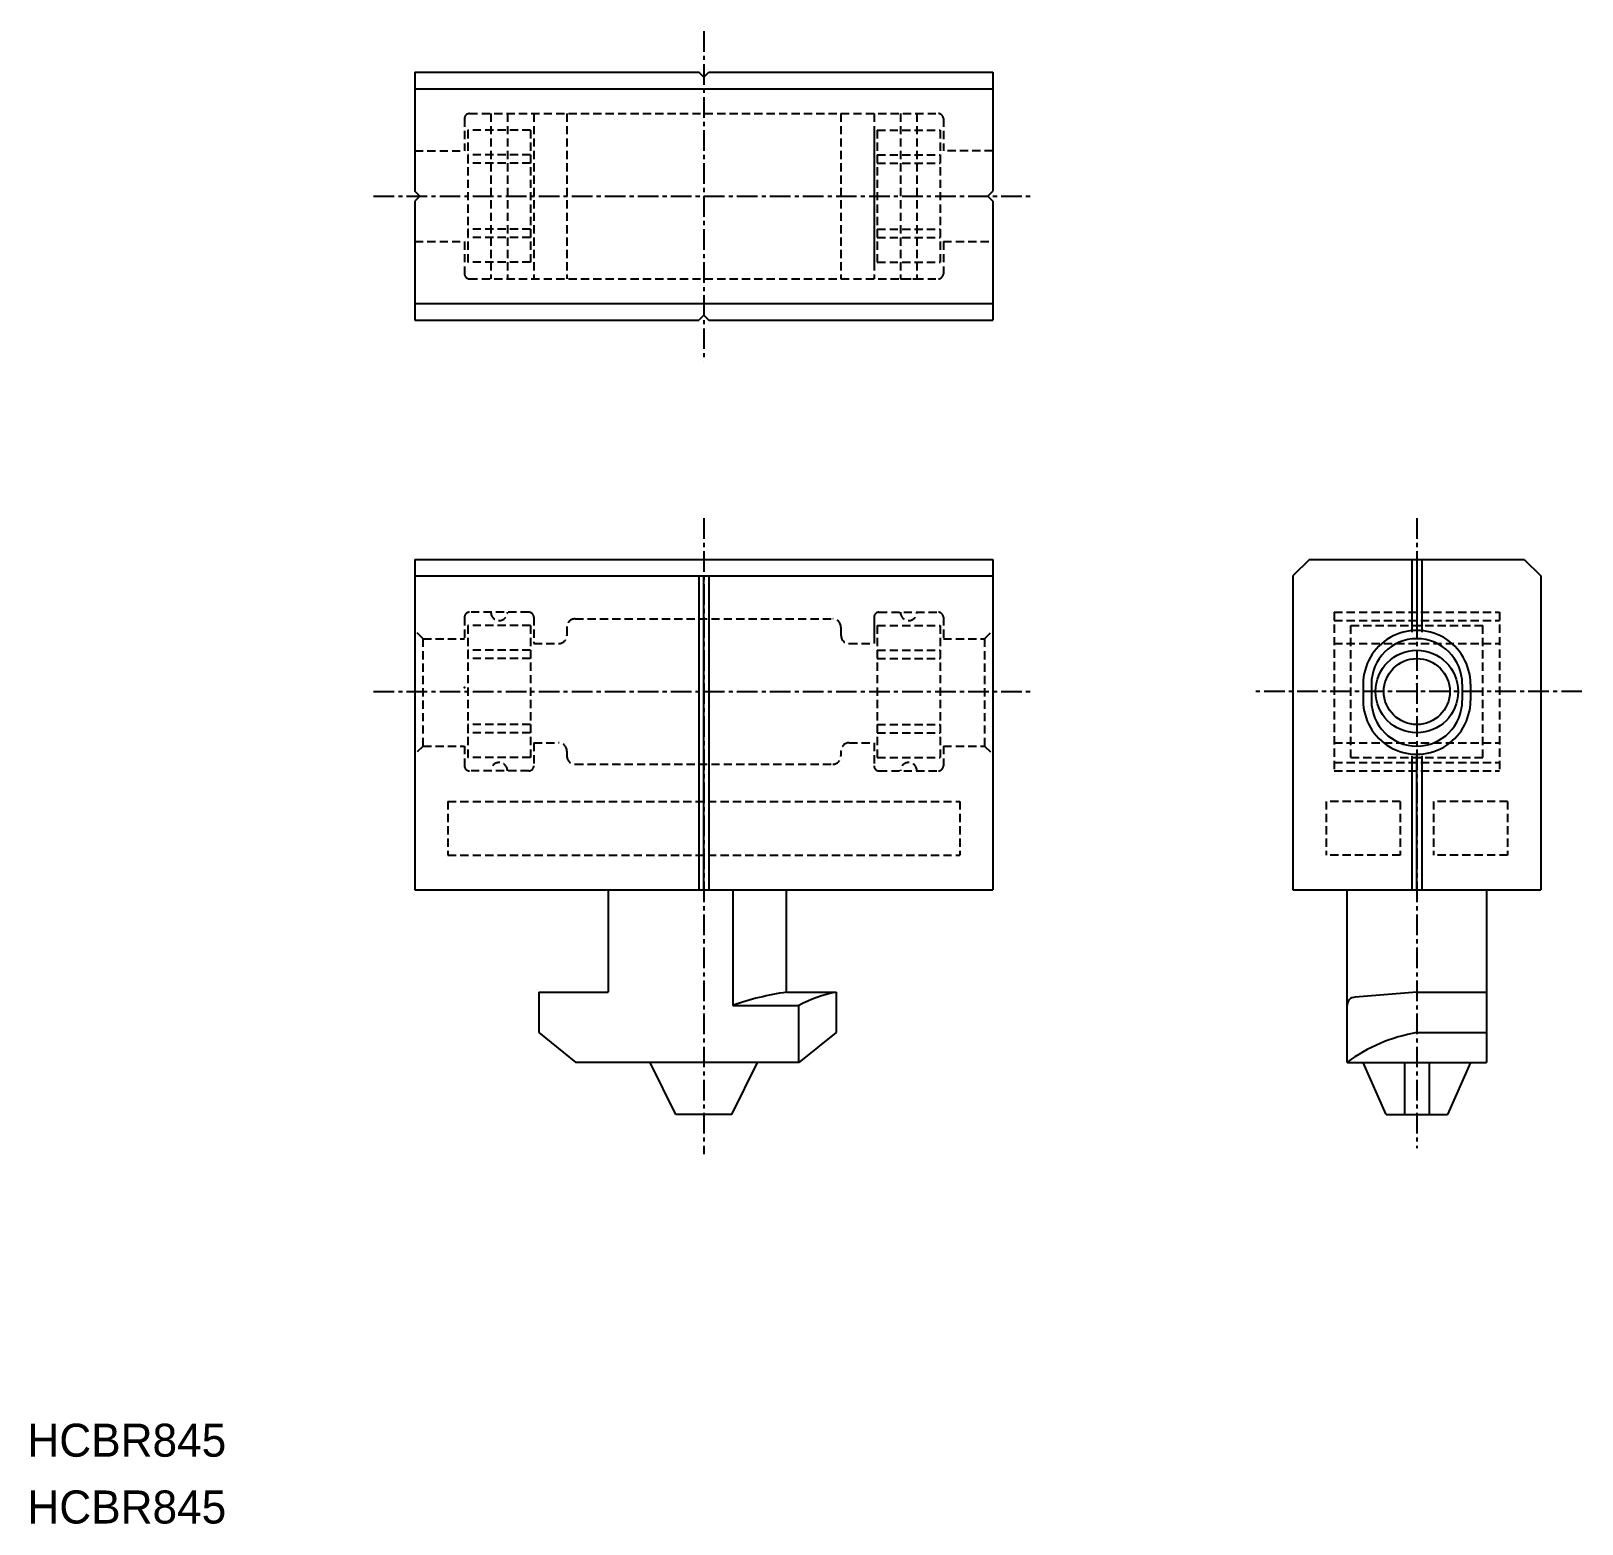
# Model space of a CAD drawing. Extents: x 0.2 to 94.1, y -22.4 to 68.
import ezdxf

# ---------------------------------------------------------------- set-up
doc = ezdxf.new("R2010")
doc.units = 0
doc.linetypes.add('CENTER', pattern=[2, 1.25, -0.25, 0.25, -0.25])
doc.linetypes.add('DASHED', pattern=[0.75, 0.5, -0.25])
doc.layers.get('0').update_dxf_attribs({"linetype": 'CONTINUOUS'})
doc.layers.add('CENTER', color=1, linetype='CENTER')

msp = doc.modelspace()

# ---------------------------------------------------------------- linework, layer by layer
at = {"color": 7, "linetype": 'CONTINUOUS'}
for p, q in [((23.465, 65.489), (40.665, 65.489)), ((23.465, 65.489), (23.465, 58.289)), ((40.965, 65.189), (40.665, 65.489)), ((40.965, 65.189), (41.265, 65.489)), ((41.265, 65.489), (58.465, 65.489)), ((58.465, 65.489), (58.465, 58.289)), ((23.465, 64.489), (58.465, 64.489)), ((23.765, 57.989), (23.465, 58.289)), ((58.165, 57.989), (58.465, 58.289)), ((23.765, 57.989), (23.465, 57.689)), ((23.465, 57.689), (23.465, 50.489)), ((58.165, 57.989), (58.465, 57.689)), ((58.465, 57.689), (58.465, 50.489)), ((23.465, 51.489), (58.465, 51.489)), ((40.965, 50.789), (40.665, 50.489)), ((40.965, 50.789), (41.265, 50.489)), ((23.465, 50.489), (40.665, 50.489)), ((41.265, 50.489), (58.465, 50.489)), ((23.465, 36), (23.465, 16)), ((23.465, 36), (58.465, 36)), ((58.465, 36), (58.465, 16)), ((77.635, 36), (76.635, 35)), ((77.635, 36), (90.635, 36)), ((83.835, 35.994), (83.835, 31.586)), ((84.135, 36), (84.135, 31.6)), ((84.435, 35.994), (84.435, 31.586)), ((90.635, 36), (91.635, 35)), ((23.465, 35), (58.465, 35)), ((40.665, 35), (40.665, 16)), ((40.965, 16), (40.965, 35)), ((41.265, 35), (41.265, 16)), ((76.635, 35), (76.635, 16)), ((91.635, 35), (91.635, 16)), ((80.885, 28.45), (80.885, 27.45)), ((81.385, 28.452), (81.385, 27.448)), ((86.885, 28.45), (86.885, 27.45)), ((87.385, 28.452), (87.385, 27.448)), ((83.835, 24.114), (83.835, 16)), ((84.135, 16), (84.136, 24.1)), ((84.435, 24.114), (84.435, 16)), ((23.465, 16), (58.465, 16)), ((35.165, 16), (35.165, 9.8)), ((42.715, 16), (42.715, 9)), ((45.965, 9.8), (45.965, 16)), ((76.635, 16), (91.635, 16)), ((79.91, 5.55), (79.91, 16)), ((88.36, 16), (88.36, 5.55)), ((30.965, 9.8), (35.165, 9.8)), ((30.965, 9.8), (30.965, 7.35)), ((45.965, 9.8), (48.965, 9.8)), ((48.965, 9.8), (48.965, 7.35)), ((84.135, 9.8), (80.393, 9.5)), ((84.135, 9.8), (88.36, 9.8)), ((84.135, 9.8), (88.36, 9.8)), ((42.715, 9), (46.715, 9)), ((46.715, 5.55), (46.715, 9)), ((30.965, 7.35), (33.215, 5.55)), ((48.965, 7.35), (46.715, 5.55)), ((84.135, 7.35), (88.36, 7.35)), ((46.715, 5.55), (33.215, 5.55)), ((39.265, 2.4), (37.715, 5.55)), ((42.665, 2.4), (44.215, 5.55)), ((79.91, 5.55), (88.36, 5.55)), ((82.285, 2.4), (80.885, 5.55)), ((83.385, 5.55), (83.385, 2.4)), ((84.885, 5.55), (84.885, 2.4)), ((87.385, 5.55), (85.985, 2.4)), ((42.665, 2.4), (39.265, 2.4)), ((82.285, 2.4), (85.985, 2.4))]:
    msp.add_line(p, q, dxfattribs=at)
at = {"color": 3, "linetype": 'DASHED'}
for p, q in [((26.765, 62.989), (55.165, 62.989)), ((28.065, 62.989), (28.065, 52.989)), ((29.065, 62.989), (29.065, 52.989)), ((30.665, 62.989), (30.665, 52.989)), ((32.665, 62.989), (32.665, 52.989)), ((49.265, 62.989), (49.265, 52.989)), ((51.265, 62.989), (51.265, 52.989)), ((52.865, 62.989), (52.865, 52.989)), ((53.865, 62.989), (53.865, 52.989)), ((26.465, 62.689), (26.465, 60.739)), ((30.465, 61.989), (26.665, 61.989)), ((26.665, 61.989), (26.665, 53.989)), ((30.465, 61.989), (30.465, 53.989)), ((51.265, 61.989), (51.265, 53.989)), ((51.465, 61.989), (55.265, 61.989)), ((51.465, 61.989), (51.465, 53.989)), ((55.265, 61.989), (55.265, 53.989)), ((55.465, 62.689), (55.465, 60.739)), ((23.465, 60.739), (26.465, 60.739)), ((30.465, 60.489), (26.665, 60.489)), ((51.465, 60.489), (55.265, 60.489)), ((58.465, 60.739), (55.465, 60.739)), ((30.465, 59.989), (26.665, 59.989)), ((51.465, 59.989), (55.265, 59.989)), ((30.465, 55.989), (26.665, 55.989)), ((30.465, 55.489), (26.665, 55.489)), ((51.465, 55.989), (55.265, 55.989)), ((51.465, 55.489), (55.265, 55.489)), ((23.465, 55.239), (26.465, 55.239)), ((26.465, 55.239), (26.465, 53.289)), ((55.465, 55.239), (58.465, 55.239)), ((55.465, 55.239), (55.465, 53.288)), ((30.465, 53.989), (26.665, 53.989)), ((51.465, 53.989), (55.265, 53.989)), ((26.765, 52.989), (55.165, 52.989)), ((52.865, 52.989), (53.865, 52.989)), ((26.465, 32.5), (26.465, 31.2)), ((26.665, 32), (26.665, 24)), ((30.465, 32), (26.665, 32)), ((30.365, 32.8), (26.765, 32.8)), ((30.465, 32), (30.465, 24)), ((30.665, 32.5), (30.665, 30.9)), ((33.165, 32.4), (48.765, 32.4)), ((51.265, 32.5), (51.265, 30.9)), ((51.265, 32), (51.265, 30.9)), ((51.465, 32), (55.265, 32)), ((51.465, 32), (51.465, 24)), ((51.565, 32.8), (55.165, 32.8)), ((55.265, 32), (55.265, 24)), ((55.465, 32.5), (55.465, 31.2)), ((79.135, 32.8), (89.135, 32.8)), ((79.135, 32.8), (79.135, 23.2)), ((79.135, 32.3), (89.135, 32.3)), ((80.135, 32), (88.135, 32)), ((80.135, 24), (80.135, 32)), ((88.135, 24), (88.135, 32)), ((89.135, 32.8), (89.135, 23.2)), ((23.965, 31.2), (23.465, 31.7)), ((23.965, 24.7), (23.965, 31.2)), ((23.965, 31.2), (26.465, 31.2)), ((32.665, 31.9), (32.665, 31.4)), ((49.265, 31.9), (49.265, 31.4)), ((55.465, 31.2), (57.965, 31.2)), ((57.965, 31.2), (58.465, 31.7)), ((57.965, 31.2), (57.965, 24.7)), ((30.465, 30.5), (26.665, 30.5)), ((30.665, 30.9), (32.165, 30.9)), ((49.765, 30.9), (51.265, 30.9)), ((51.465, 30.5), (55.265, 30.5)), ((79.135, 30.9), (89.135, 30.9)), ((30.465, 30), (26.665, 30)), ((51.465, 30), (55.265, 30)), ((30.465, 26), (26.665, 26)), ((30.465, 25.5), (26.665, 25.5)), ((51.465, 26), (55.265, 26)), ((51.465, 25.5), (55.265, 25.5)), ((23.965, 24.7), (23.465, 24.2)), ((23.965, 24.7), (26.465, 24.7)), ((26.465, 24.7), (26.465, 23.5)), ((30.665, 24.9), (32.165, 24.9)), ((30.665, 24.9), (30.665, 23.5)), ((49.765, 24.9), (51.265, 24.9)), ((51.265, 24.9), (51.265, 23.5)), ((51.265, 24.9), (51.265, 24)), ((55.465, 24.7), (57.965, 24.7)), ((55.465, 24.7), (55.465, 23.5)), ((57.965, 24.7), (58.465, 24.2)), ((79.135, 24.9), (89.135, 24.9)), ((30.465, 24), (26.665, 24)), ((32.665, 24.4), (32.665, 24.1)), ((33.165, 23.6), (48.765, 23.6)), ((49.265, 24.4), (49.265, 24.1)), ((51.465, 24), (55.265, 24)), ((79.135, 23.7), (89.135, 23.7)), ((80.135, 24), (88.135, 24)), ((30.365, 23.2), (26.765, 23.2)), ((51.565, 23.2), (55.165, 23.2)), ((79.135, 23.2), (89.135, 23.2)), ((25.465, 21.35), (56.465, 21.35)), ((25.465, 21.35), (25.465, 18.1)), ((56.465, 21.35), (56.465, 18.1)), ((83.135, 21.35), (78.635, 21.35)), ((78.635, 21.35), (78.635, 18.1)), ((83.135, 21.35), (83.135, 18.1)), ((89.635, 21.35), (85.135, 21.35)), ((85.135, 21.35), (85.135, 18.1)), ((89.635, 21.35), (89.635, 18.1)), ((25.465, 18.1), (56.465, 18.1)), ((83.135, 18.1), (78.635, 18.1)), ((89.635, 18.1), (85.135, 18.1))]:
    msp.add_line(p, q, dxfattribs=at)
at = {"color": 3, "linetype": 'CONTINUOUS'}
msp.add_circle((84.135, 28), 2.5, dxfattribs=at)
at = {"color": 7, "linetype": 'CONTINUOUS'}
msp.add_circle((84.135, 28), 2, dxfattribs=at)
at = {"color": 3, "linetype": 'DASHED'}
for centre, radius, start, end in [((26.765, 62.689), 0.3, 90, 180), ((55.165, 62.689), 0.3, 0, 90), ((26.765, 53.289), 0.3, 180, 270), ((55.165, 53.289), 0.3, 270, 0), ((26.765, 32.5), 0.3, 90, 180), ((28.565, 32.8), 0.5, 180, 0), ((30.365, 32.5), 0.3, 0, 90), ((33.165, 31.9), 0.5, 90, 180), ((48.765, 31.9), 0.5, 0, 90), ((51.565, 32.5), 0.3, 90, 180), ((53.365, 32.8), 0.5, 180, 0), ((55.165, 32.5), 0.3, 0, 90), ((32.165, 31.4), 0.5, 270, 0), ((49.765, 31.4), 0.5, 180, 270), ((32.165, 24.4), 0.5, 0, 90), ((49.765, 24.4), 0.5, 90, 180), ((26.765, 23.5), 0.3, 180, 270), ((28.565, 23.2), 0.5, 0, 180), ((30.365, 23.5), 0.3, 270, 0), ((33.165, 24.1), 0.5, 180, 270), ((48.765, 24.1), 0.5, 270, 0), ((51.565, 23.5), 0.3, 180, 270), ((53.365, 23.2), 0.5, 0, 180), ((55.165, 23.5), 0.3, 270, 0)]:
    msp.add_arc(centre, radius, start, end, dxfattribs=at)
at = {"color": 7, "linetype": 'CONTINUOUS'}
for centre, radius, start, end in [((84.135, 28.45), 3.25, 359.96893, 180), ((84.135, 28.45), 2.75, 360, 180), ((84.135, 27.45), 3.25, 180, 0.03107), ((84.135, 27.45), 2.75, 180, 360), ((48.512, -7.55), 17.536, 98.35237, 109.30494), ((50.473, 1.996), 7.948, 100.93374, 118.21267), ((80.41, 9), 0.5, 92, 180), ((85.821, -2.466), 9.96, 99.74665, 126.40487)]:
    msp.add_arc(centre, radius, start, end, dxfattribs=at)
at = {"color": 3, "linetype": 'DASHED'}
msp.add_point((26.465, 28.25), dxfattribs=at)
at = {"layer": 'CENTER', "color": 1, "linetype": 'CENTER'}
for p, q in [((40.965, 67.989), (40.965, 47.989)), ((40.965, 67.989), (40.965, 47.989)), ((20.965, 57.989), (60.965, 57.989)), ((40.965, 38.5), (40.965, 0)), ((84.135, 38.5), (84.135, 0.35)), ((20.965, 28), (60.965, 28)), ((94.135, 28), (74.135, 28))]:
    msp.add_line(p, q, dxfattribs=at)
msp.add_point((84.135, 28.45), dxfattribs=at)

# ---------------------------------------------------------------- texts
at = {"color": 7, "linetype": 'CONTINUOUS'}
for p in [(0, -18.325), (0, -22.369)]:
    msp.add_text('HCBR845', height=2, dxfattribs=at).set_placement(p)

doc.saveas('drawing.dxf')
